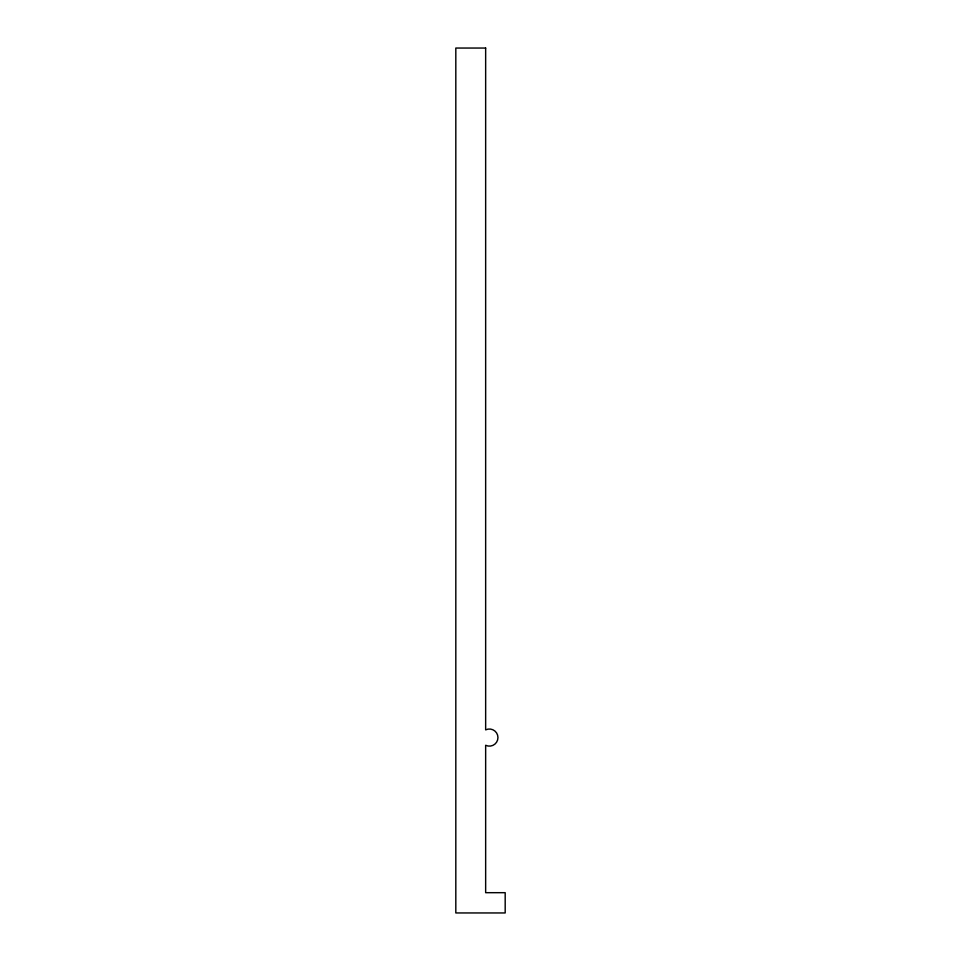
<?xml version="1.0" encoding="UTF-8"?>
<svg xmlns="http://www.w3.org/2000/svg" width="961" height="961" viewBox="0 0 961 961"><rect width="100%" height="100%" fill="white"/><g stroke="black" fill="none" stroke-linecap="round" stroke-linejoin="round"><path stroke-width="1.44" d="M485.653 48.05L455.814 48.05L455.814 912.95L505.186 912.95L505.186 892.685L485.653 892.685L485.653 745.28A8.565 8.565 0 0 0 497.954 737.567A8.565 8.565 0 0 0 485.653 729.867L485.653 48.05"/></g></svg>
